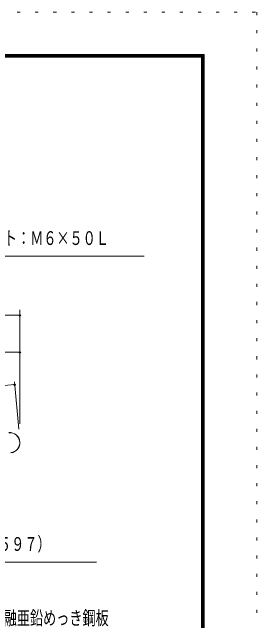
# Model space of a CAD drawing. Units: millimetres, scale not verified. Extents: x -34085 to 34091, y -14700 to 14700.
# Drawn here: x 30845 to 34091, y 6636 to 14700 of the extents above; entities that cross this region are included whole.
import ezdxf
from ezdxf.enums import TextEntityAlignment as Align

# ---------------------------------------------------------------- set-up
doc = ezdxf.new("R2010")
doc.units = ezdxf.units.MM
doc.header["$LTSCALE"] = 80
doc.linetypes.add('USER4', pattern=[3, 0.5, -2.5])
for name, color, linetype, lineweight in [('0-6_2-02BOLD', 7, 'Continuous', 18), ('0-A_2-52DIM', 3, 'Continuous', 18), ('0-C_F-F1PAPER', 5, 'Continuous', 18), ('0-D_F-E_J_ADD', 5, 'USER4', 18)]:
    doc.layers.add(name, color=color, linetype=linetype, lineweight=lineweight)
doc.styles.add('ＭＳ ゴシック', font='')
doc.styles.get('ＭＳ ゴシック').set_extended_font_data('MS Gothic')

msp = doc.modelspace()

# ---------------------------------------------------------------- linework, layer by layer
at = {"layer": '0-6_2-02BOLD'}
for radius in [134.05, 132.3]:
    msp.add_arc((30813.88, 8995.78), radius, 275.50003, 95.50003, dxfattribs=at)
at = {"layer": '0-A_2-52DIM'}
for p, q in [((29796.34, 11465.9), (32596.34, 11465.9)), ((30947.83, 10755.45), (30947.83, 9245.24)), ((16884.85, 10685.45), (30947.83, 10685.45)), ((30961.83, 10685.45), (30933.83, 10685.45)), ((30947.83, 10195.45), (16884.85, 10195.45)), ((30961.83, 10195.45), (30933.83, 10195.45)), ((30877.72, 9767.92), (25369.7, 9237.56)), ((30891.72, 9767.92), (30863.72, 9767.92)), ((30935.03, 9172.78), (30874.52, 9801.27))]:
    msp.add_line(p, q, dxfattribs=at)
msp.add_lwpolyline([(27363.95, 8772.44), (28326.34, 7412.9), (31966.34, 7412.9)], dxfattribs=at)
for centre in [(30947.83, 10685.45), (30947.83, 10195.45), (30877.72, 9767.92)]:
    msp.add_arc(centre, 14, 180, 0, dxfattribs=at)
at = {"layer": '0-C_F-F1PAPER'}
for points in [[(33391.46, -14000), (33391.46, 14140), (-6788.54, 14140), (-6788.54, -14000)], [(33387.96, -13996.5), (33387.96, 14136.5), (-6785.04, 14136.5), (-6785.04, -13996.5)], [(33384.46, -13993), (-6781.54, -13993), (-6781.54, 14133), (33384.46, 14133)], [(33380.96, -13989.5), (33380.96, 14129.5), (-6778.04, 14129.5), (-6778.04, -13989.5)], [(33377.46, -13986), (-6774.54, -13986), (-6774.54, 14126), (33377.46, 14126)], [(33373.96, -13982.5), (33373.96, 14122.5), (-6771.04, 14122.5), (-6771.04, -13982.5)], [(33370.46, -13979), (-6767.54, -13979), (-6767.54, 14119), (33370.46, 14119)], [(33366.96, -13975.5), (33366.96, 14115.5), (-6764.04, 14115.5), (-6764.04, -13975.5)], [(33363.46, -13972), (33363.46, 14112), (-6760.54, 14112), (-6760.54, -13972)], [(33359.96, -13968.5), (33359.96, 14108.5), (-6757.04, 14108.5), (-6757.04, -13968.5)], [(33356.46, -13965), (-6753.54, -13965), (-6753.54, 14105), (33356.46, 14105)]]:
    msp.add_lwpolyline(points, close=True, dxfattribs=at)
at = {"layer": '0-D_F-E_J_ADD'}
msp.add_lwpolyline([(34091.46, -14700), (-7488.54, -14700), (-7488.54, 14700), (34091.46, 14700)], close=True, dxfattribs=at)

# ---------------------------------------------------------------- texts
at = {"layer": '0-A_2-52DIM', "color": 7, "style": 'ＭＳ ゴシック', "width": 0.7}
for s, p in [('フックボルト：Ｍ６×５０Ｌ', (29866.35, 11560.78)), ('\u3000\u3000\u3000（不燃認定：ＮＭ－８５９７）', (28396.34, 7507.78)), ('壁パネル：塗装溶融亜鉛めっき鋼板', (29341.35, 6527.78))]:
    msp.add_text(s, height=182.3, dxfattribs=at).set_placement(p, align=Align.BOTTOM_LEFT)

doc.saveas('drawing.dxf')
